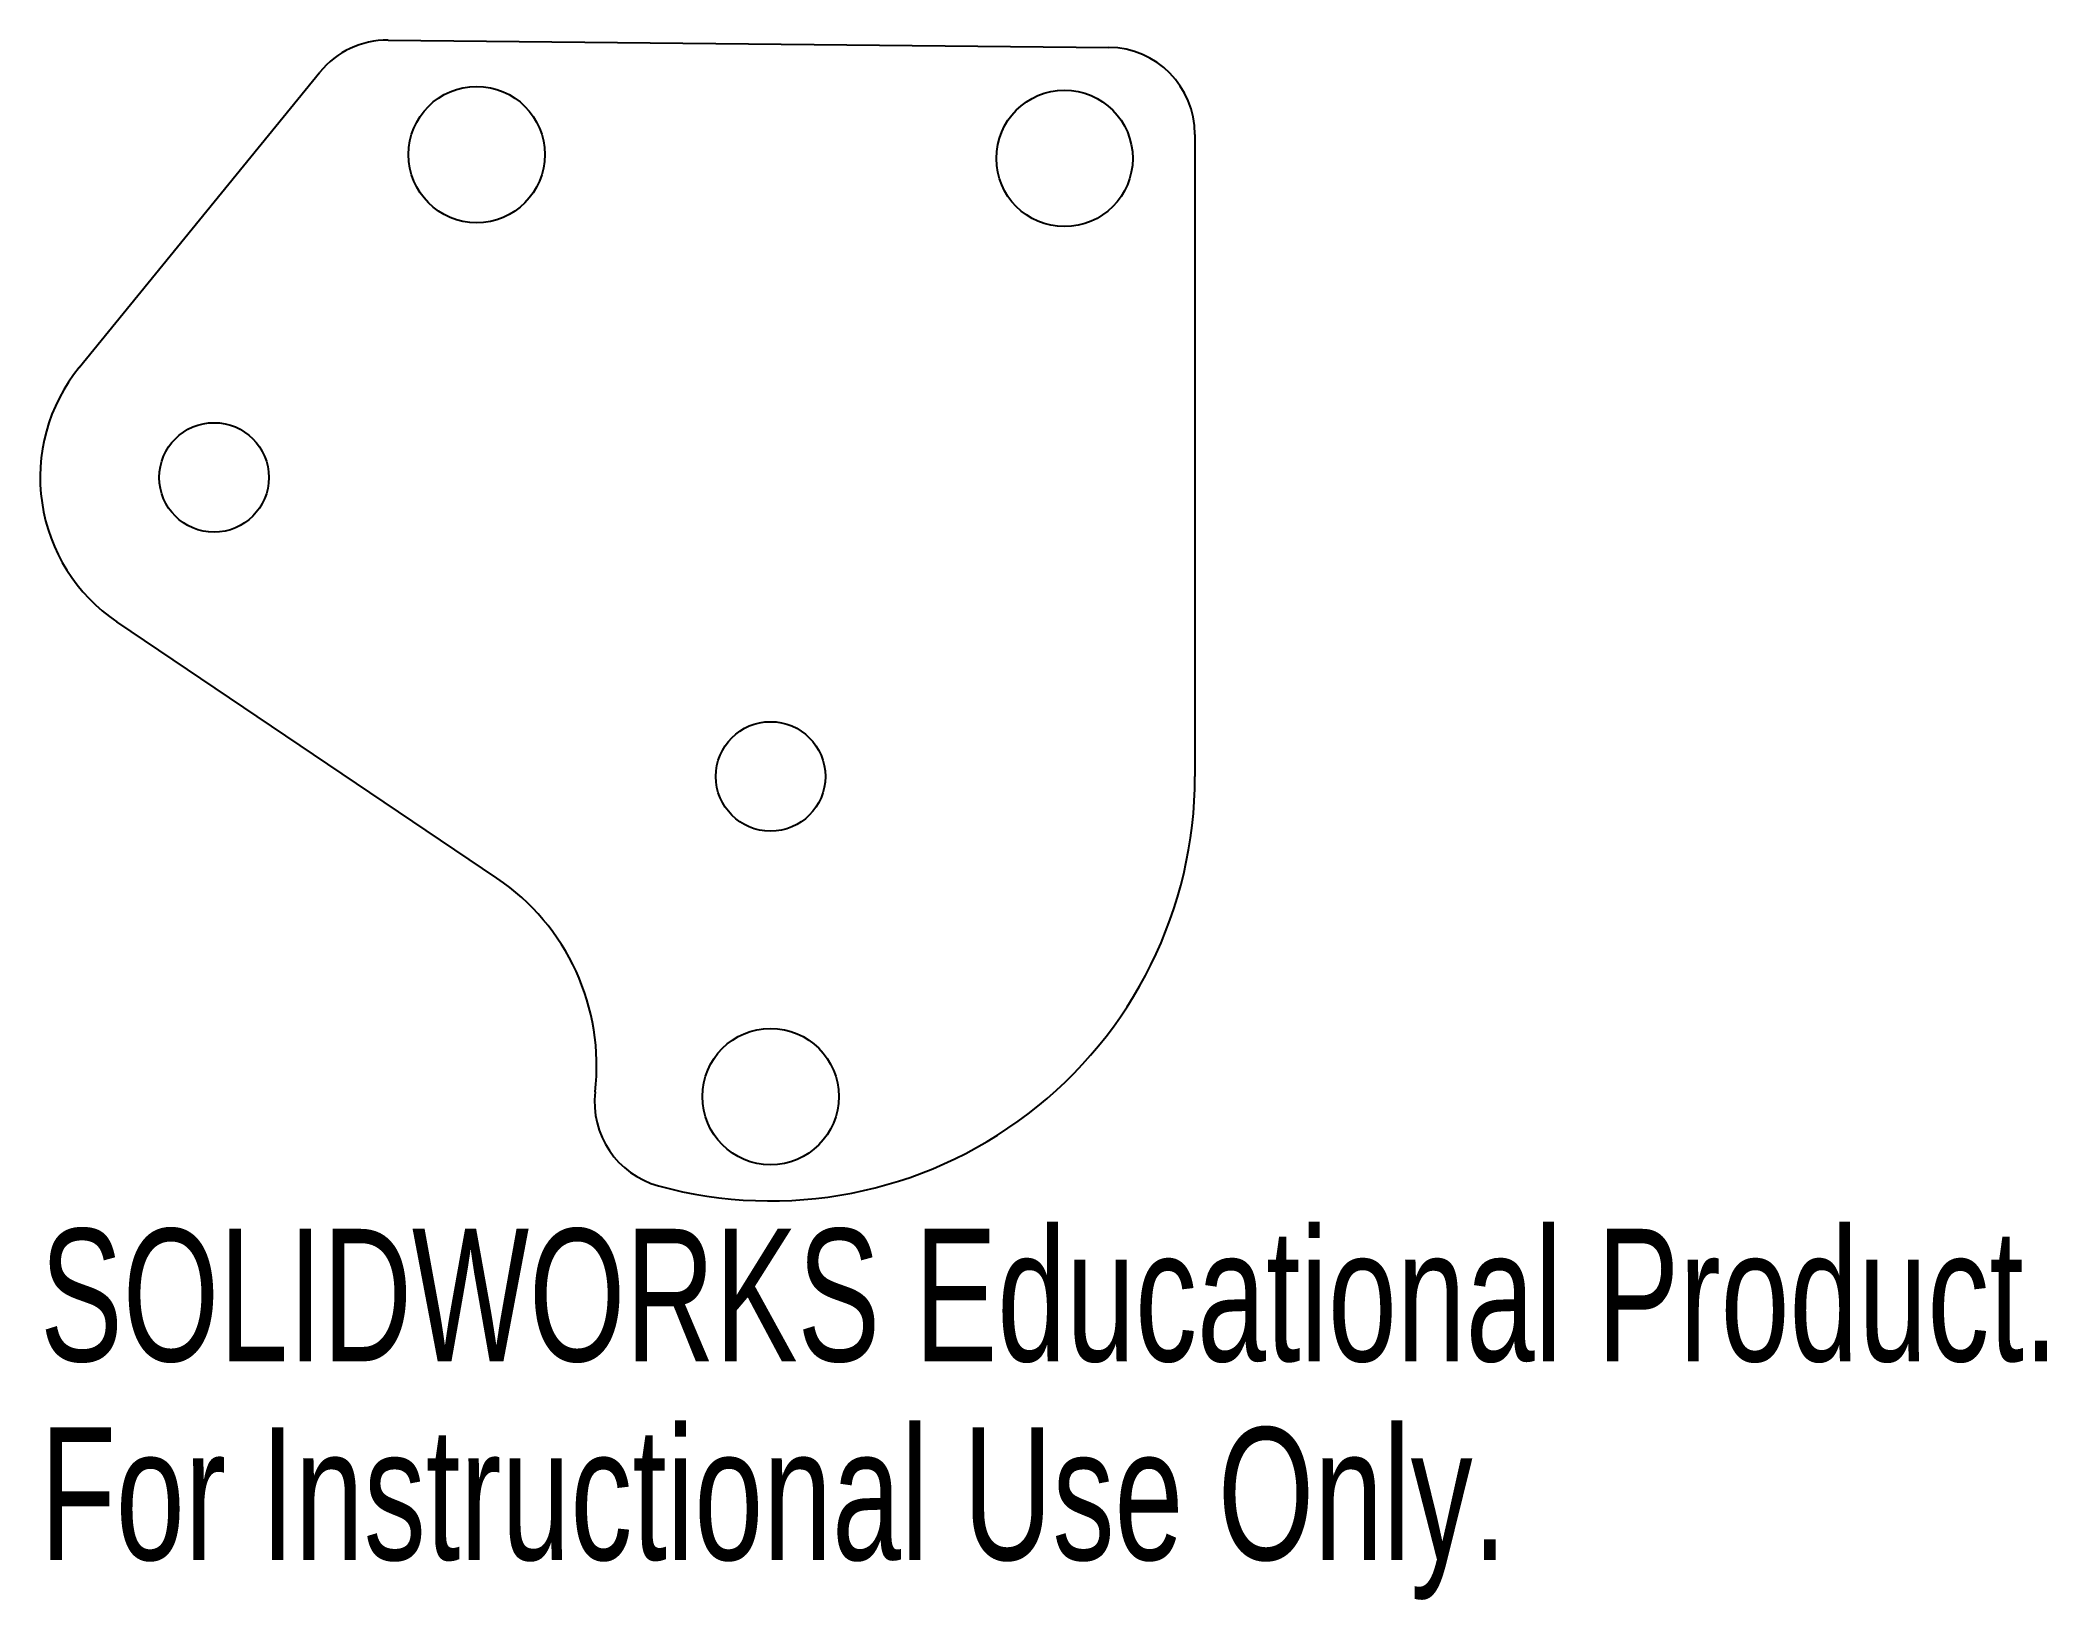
# Model space of a CAD drawing. Header units: inches. Extents: x -2.55 to 0.33, y -1 to 1.25.
import ezdxf

# ---------------------------------------------------------------- set-up
doc = ezdxf.new("R2010")
doc.units = ezdxf.units.IN
doc.header["$MEASUREMENT"] = 0
doc.styles.add('SLDTEXTSTYLE0', font='TXT', dxfattribs={"width": 0.7})

msp = doc.modelspace()

# ---------------------------------------------------------------- linework, layer by layer
at = {"color": 7, "linetype": 'Continuous', "lineweight": 25}
for p, q in [((-2.0498, 1.2456), (-1.0137, 1.2352)), ((-2.4938, 0.7751), (-2.148, 1.1996)), ((-0.89, 1.1102), (-0.89, 0.1875)), ((-1.8933, 0.0414), (-2.4398, 0.4099))]:
    msp.add_line(p, q, dxfattribs=at)
for centre, radius in [((-1.9225, 1.0812), 0.098), ((-1.0775, 1.0757), 0.098), ((-2.3, 0.6172), 0.0787), ((-1.5, 0.1875), 0.0787), ((-1.5, -0.2725), 0.098)]:
    msp.add_circle(centre, radius, dxfattribs=at)
for centre, radius, start, end in [((-2.0511, 1.1206), 0.125, 89.4252, 140.8332), ((-1.015, 1.1102), 0.125, 0, 89.4252), ((-2.3, 0.6172), 0.25, 140.8332, 236.0061), ((-1.5, 0.1875), 0.61, 254.6927, 0), ((-2.075, -0.2281), 0.325, 353.3388, 56.0061), ((-1.628, -0.2803), 0.125, 173.3388, 254.6927)]:
    msp.add_arc(centre, radius, start, end, dxfattribs=at)

# ---------------------------------------------------------------- texts
at = {"color": 7, "linetype": 'Continuous', "char_height": 0.1903, "attachment_point": 1, "style": 'SLDTEXTSTYLE0'}
for s, insert in [('SOLIDWORKS Educational Product.', (-2.55, -0.4626)), ('For Instructional Use Only.', (-2.55, -0.7481))]:
    msp.add_mtext(s, dxfattribs=dict(at, insert=insert))

doc.saveas('drawing.dxf')
